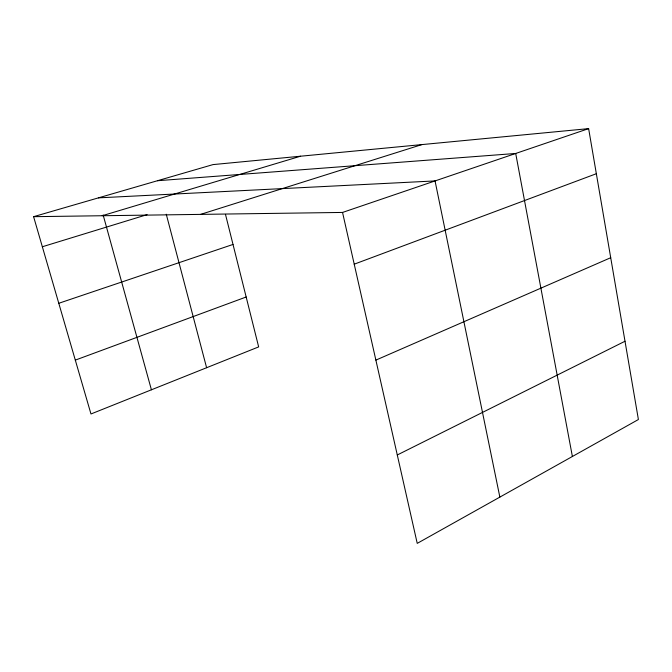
<?xml version="1.0" encoding="UTF-8"?>
<svg xmlns="http://www.w3.org/2000/svg" width="672" height="672" viewBox="0 0 672 672"><rect width="100%" height="100%" fill="white"/><g stroke="black" fill="none" stroke-linecap="round" stroke-linejoin="round"><path stroke-width="1.01" d="M397.286 454.969L625.01 341.242M375.875 360.116L610.714 257.712M354.22 264.18L596.35 173.72M75.314 360.116L246.17 296.999M342.544 212.436L588.63 128.629L638.4 419.53L417.236 543.371L342.544 212.436L33.6 216.678L90.972 413.977L258.661 346.903L225.481 214.368M58.783 303.282L233.008 244.448M200.575 214.385L421.873 144.598M42.344 246.758L147.109 214.637M102.178 215.737L300.544 156.215M33.6 216.678L213.016 164.598L588.63 128.629M157.458 180.726L515.701 153.468L572.384 456.49M98.423 197.862L435.053 180.928L499.859 497.104M103.152 214.998L151.418 389.802M166.261 214.225L206.606 367.727"/></g></svg>
